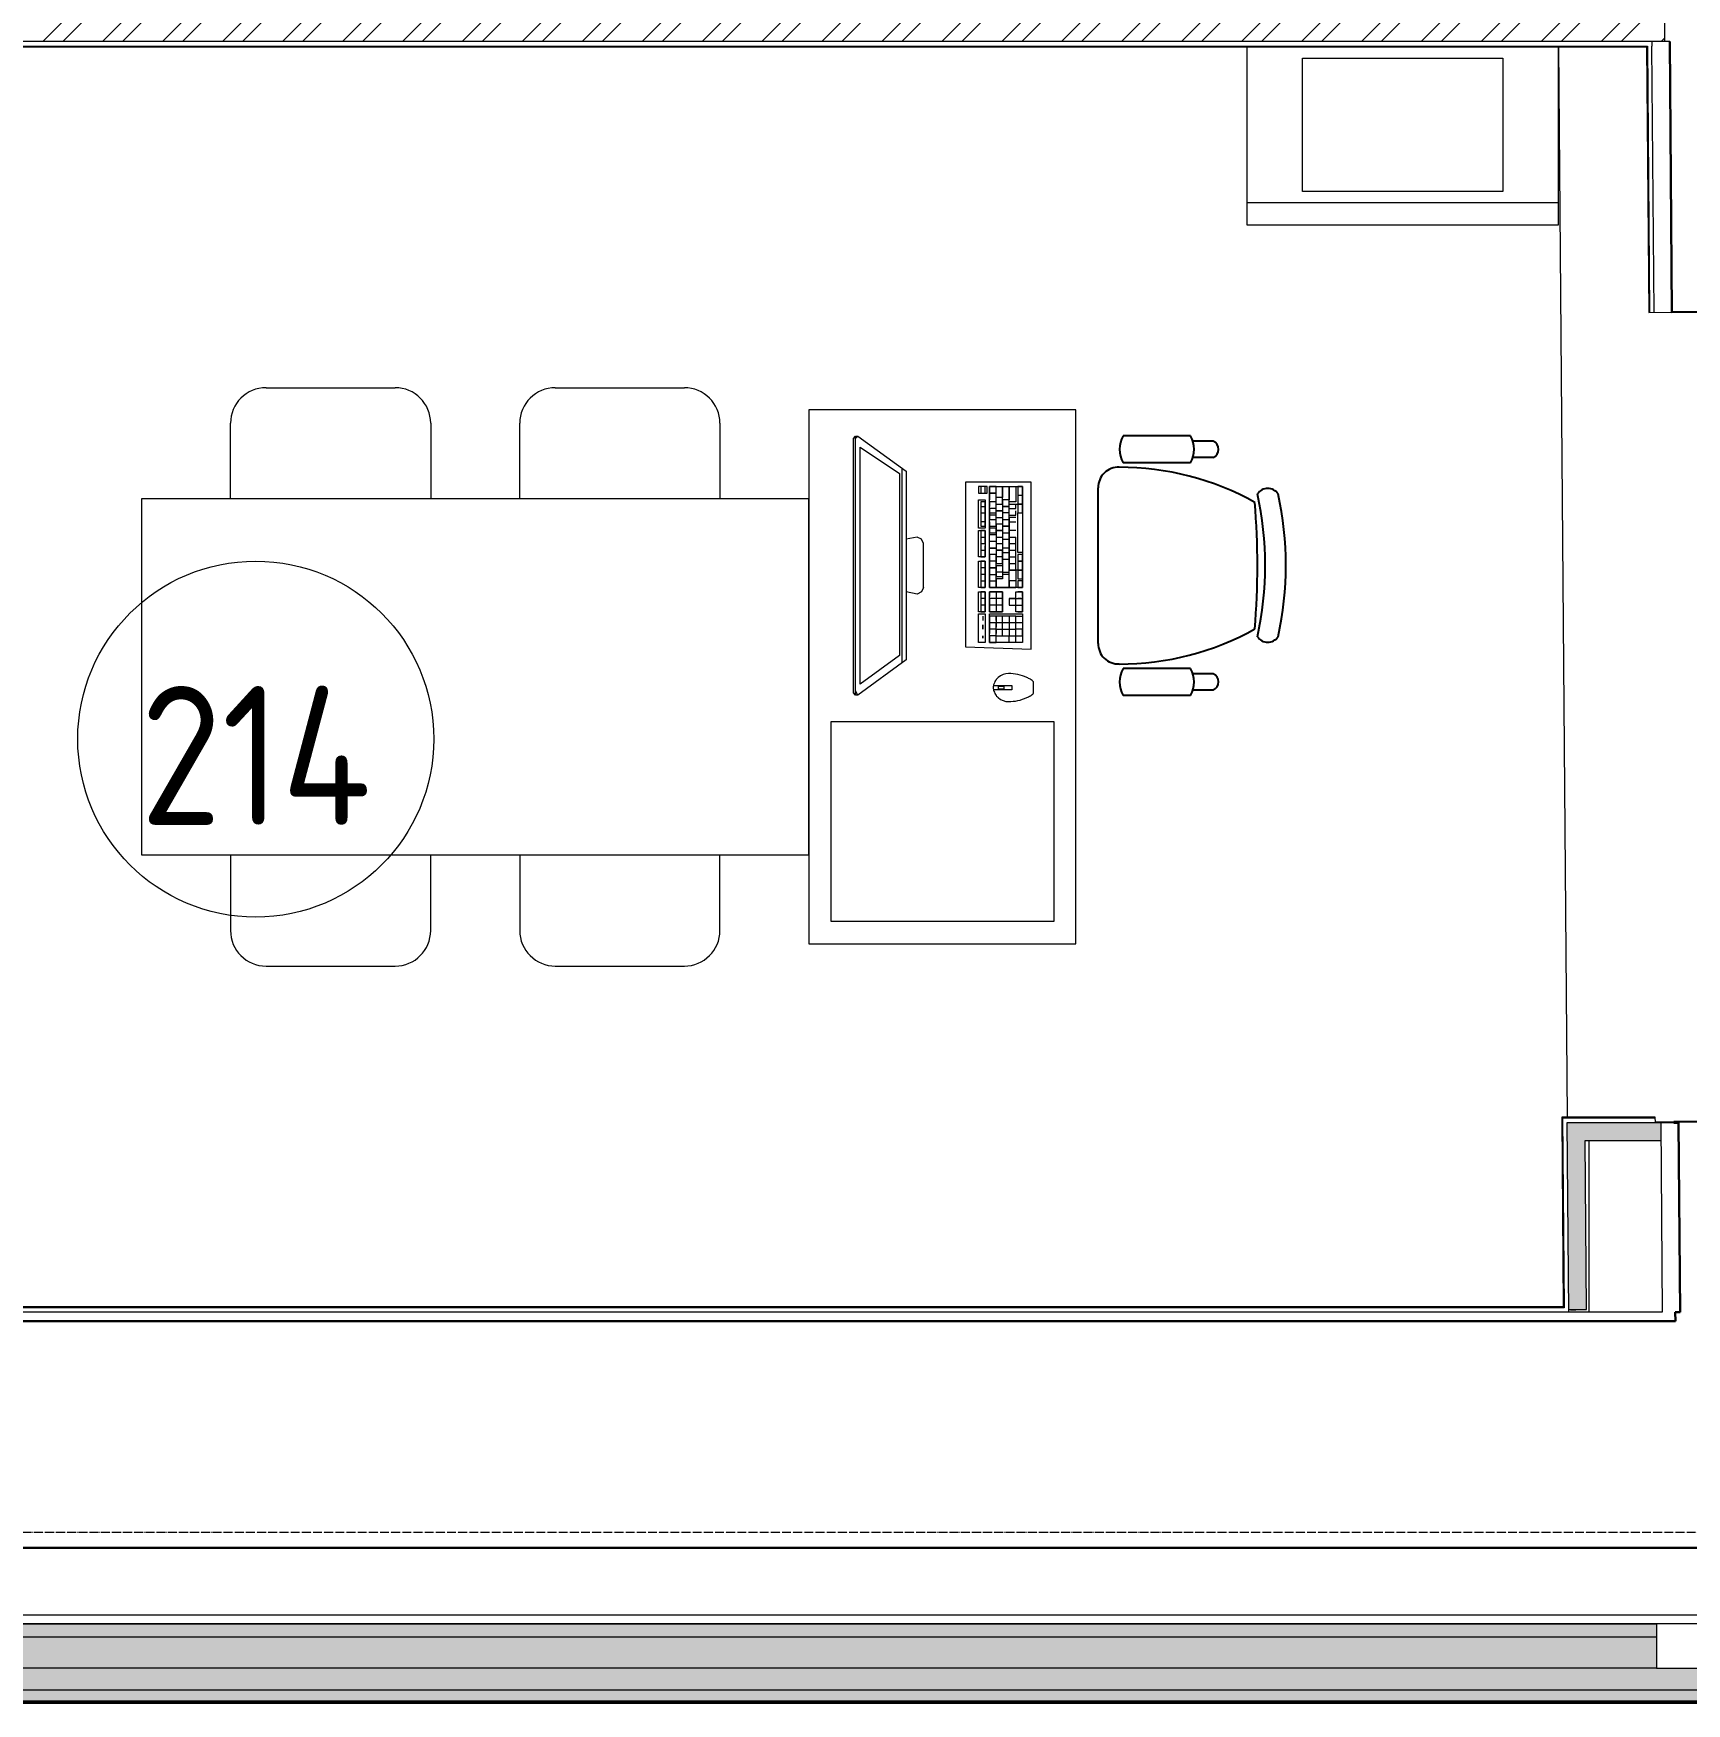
# Model space of a CAD drawing. Header units: millimetres. Extents: x -42533 to 645315, y 3457 to 82611.
# Drawn here: x 201744 to 205460, y 39405 to 43159 of the extents above; entities that cross this region are included whole.
import ezdxf

# ---------------------------------------------------------------- set-up
doc = ezdxf.new("R2010")
doc.units = ezdxf.units.MM
doc.linetypes.add('ADSK_Линия сетки', pattern=[25, 20, -2.5, 0, -2.5])
for name, color, linetype, lineweight in [('Аннотация', 7, 'Continuous', 18), ('Ограждение', 7, 'Continuous', 9), ('Оси', 253, 'Continuous', 9), ('Перекрытие', 7, 'Continuous', 18), ('Стены внутренние', 7, 'Continuous', 18), ('Стены наружные', 7, 'Continuous', 18), ('Стены несущие', 7, 'Continuous', 30), ('Стены отделка', 7, 'Continuous', 30), ('Стены штриховка', 7, 'Continuous', 9), ('ТХ', 5, 'Continuous', 0), ('ШТРИХОВКА', 252, 'Continuous', 15)]:
    doc.layers.add(name, color=color, linetype=linetype, lineweight=lineweight)
doc.layers.add('Линии', color=7, linetype='Continuous', lineweight=9, true_color=0x00a600)
doc.layers.add('ЭОМ_Лотки рабочие', color=5, linetype='Continuous')
doc.styles.add('GOST Common', font='GOST_Common.ttf', dxfattribs={"width": 0.9, "height": 350})

# ---------------------------------------------------------------- blocks, each defined once
blk = doc.blocks.new('Тх 2 этаж')
at = {"color": 252, "linetype": 'Continuous', "true_color": 0x939598}
for p, q in [((60380.6, 8772.3), (60229.4, 8772.3)), ((60380.6, 8772.3), (60229.4, 8772.3)), ((60432, 8760.3), (60386.4, 8760.3)), ((60432, 8760.3), (60386.4, 8760.3)), ((60380.6, 8712.1), (60229.4, 8712.1)), ((60380.6, 8712.1), (60229.4, 8712.1)), ((60432, 8723.6), (60386.2, 8723.6)), ((60432, 8723.6), (60386.2, 8723.6)), ((60173.2, 8305.7), (60173.2, 8655.8)), ((60173.2, 8305.7), (60173.2, 8655.8)), ((60380.6, 8249.4), (60229.4, 8249.4)), ((60380.6, 8249.4), (60229.4, 8249.4)), ((60432, 8237.9), (60386.2, 8237.9)), ((60432, 8237.9), (60386.2, 8237.9)), ((60380.6, 8189.1), (60229.4, 8189.1)), ((60380.6, 8189.1), (60229.4, 8189.1)), ((60432, 8201.2), (60386.4, 8201.2)), ((60432, 8201.2), (60386.4, 8201.2))]:
    blk.add_line(p, q, dxfattribs=at)
for centre, radius, start, end in [((60279.5, 8742.2), 58.4, 148.9512, 211.049), ((60279.5, 8742.2), 58.4, 148.9512, 211.049), ((60330.6, 8742.2), 58.4, 328.9512, 31.049), ((60330.6, 8742.2), 58.4, 328.9512, 31.049), ((60423.5, 8742), 20.2, 294.6646, 65.1045), ((60423.5, 8742), 20.2, 294.6646, 65.1045), ((60218.6, 8656.4), 45.4, 87.8134, 180.7481), ((60218.6, 8656.4), 45.4, 87.8134, 180.7481), ((60221.7, 8077.3), 624.5, 60.8941, 90.122), ((60221.7, 8077.3), 624.5, 60.8941, 90.122), ((60554.3, 8626.1), 28.1, 34.2904, 145.7099), ((60554.3, 8626.1), 28.1, 34.2904, 145.7099), ((59801, 8481.5), 747.5, 347.6022, 12.398), ((59801, 8481.5), 747.5, 347.6022, 12.398), ((59847.5, 8481.5), 747.5, 347.6022, 12.398), ((59847.5, 8481.5), 747.5, 347.6022, 12.398), ((58769.2, 8481.4), 1761.9, 355.3454, 4.6062), ((58769.2, 8481.4), 1761.9, 355.3454, 4.6062), ((60221.7, 8884.1), 624.5, 269.8785, 299.0932), ((60221.7, 8884.1), 624.5, 269.8785, 299.0932), ((60218.6, 8305.1), 45.4, 179.2521, 272.1865), ((60218.6, 8305.1), 45.4, 179.2521, 272.1865), ((60554.3, 8336.8), 28.1, 214.2917, 325.7085), ((60554.3, 8336.8), 28.1, 214.2917, 325.7085), ((60279.5, 8219.2), 58.4, 148.9512, 211.049), ((60279.5, 8219.2), 58.4, 148.9512, 211.049), ((60330.6, 8219.2), 58.4, 328.9512, 31.049), ((60330.6, 8219.2), 58.4, 328.9512, 31.049), ((60423.4, 8219.5), 20.2, 294.6646, 65.1045), ((60423.4, 8219.5), 20.2, 294.6646, 65.1045)]:
    blk.add_arc(centre, radius, start, end, dxfattribs=at)
at = {"layer": 'ТХ', "color": 252, "true_color": 0x939598}
blk.add_line((60507.5, 9296.5), (61207.5, 9296.5), dxfattribs=at)
at = {"layer": 'ТХ', "color": 252, "linetype": 'Continuous', "ltscale": 100, "true_color": 0x939598}
for p, q in [((59766.2, 8544.8), (59741.5, 8539.9)), ((59766.2, 8544.8), (59741.5, 8539.9)), ((59776.1, 8539.9), (59766.2, 8544.8)), ((59776.1, 8539.9), (59766.2, 8544.8)), ((59776.1, 8539.9), (59766.2, 8544.8)), ((59776.1, 8539.9), (59766.2, 8544.8)), ((59781, 8530.1), (59776.1, 8539.9)), ((59781, 8530.1), (59776.1, 8539.9)), ((59781, 8530.1), (59776.1, 8539.9)), ((59781, 8530.1), (59776.1, 8539.9)), ((59781, 8480.7), (59781, 8530.1)), ((59781, 8480.7), (59781, 8530.1)), ((59781, 8480.7), (59781, 8530.1)), ((59781, 8480.7), (59781, 8530.1)), ((59781, 8431.4), (59781, 8480.7)), ((59781, 8431.4), (59781, 8480.7)), ((59781, 8431.4), (59781, 8480.7)), ((59781, 8431.4), (59781, 8480.7)), ((59766.2, 8416.6), (59741.5, 8421.6)), ((59766.2, 8416.6), (59741.5, 8421.6)), ((59776.1, 8421.6), (59766.2, 8416.6)), ((59776.1, 8421.6), (59766.2, 8416.6)), ((59776.1, 8421.6), (59766.2, 8416.6)), ((59776.1, 8421.6), (59766.2, 8416.6)), ((59781, 8431.4), (59776.1, 8421.6)), ((59781, 8431.4), (59776.1, 8421.6)), ((59781, 8431.4), (59776.1, 8421.6)), ((59781, 8431.4), (59776.1, 8421.6)), ((60027.6, 8204.6), (60027.6, 8219.4)), ((60027.6, 8204.6), (60027.6, 8219.4)), ((60027.6, 8193.9), (60027.6, 8204.6)), ((60027.6, 8193.9), (60027.6, 8204.6))]:
    blk.add_line(p, q, dxfattribs=at)
at = {"layer": 'ТХ', "color": 252, "true_color": 0x939598}
for points in [[(60507.5, 9246.5), (61207.5, 9246.5), (61207.5, 9646.5), (60507.5, 9646.5)], [(60632.5, 9621.5), (61082.5, 9621.5), (61082.5, 9321.5), (60632.5, 9321.5)], [(59523.2, 8830.7), (59523.2, 7630.7), (60123.2, 7630.7), (60123.2, 8830.7)], [(59523.2, 8830.7), (59523.2, 7630.7), (60123.2, 7630.7), (60123.2, 8830.7)], [(59523.2, 8630.7), (58023.2, 8630.7), (58023.2, 7830.7), (59523.2, 7830.7)], [(59523.2, 8630.7), (58023.2, 8630.7), (58023.2, 7830.7), (59523.2, 7830.7)], [(59948.6, 8204), (59961.6, 8204), (59961.6, 8209.3), (59948.6, 8209.3)], [(59948.6, 8204), (59961.6, 8204), (59961.6, 8209.3), (59948.6, 8209.3)], [(60073.2, 8130.7), (60073.2, 7680.7), (59573.2, 7680.7), (59573.2, 8130.7)], [(60073.2, 8130.7), (60073.2, 7680.7), (59573.2, 7680.7), (59573.2, 8130.7)]]:
    blk.add_lwpolyline(points, close=True, dxfattribs=at)
for points in [[(58303.2, 8880.7), (58593.2, 8880.7)], [(58303.2, 8880.7), (58593.2, 8880.7)], [(58953.2, 8880.7), (59243.2, 8880.7)], [(58953.2, 8880.7), (59243.2, 8880.7)], [(58223.2, 8630.7), (58223.2, 8800.7)], [(58223.2, 8630.7), (58223.2, 8800.7)], [(58673.2, 8800.7), (58673.2, 8630.7)], [(58673.2, 8800.7), (58673.2, 8630.7)], [(58873.2, 8630.7), (58873.2, 8800.7)], [(58873.2, 8630.7), (58873.2, 8800.7)], [(59323.2, 8800.7), (59323.2, 8630.7)], [(59323.2, 8800.7), (59323.2, 8630.7)], [(59938, 8211.6), (59979.2, 8211.6), (59979.2, 8201.7), (59938, 8201.7)], [(59938, 8211.6), (59979.2, 8211.6), (59979.2, 8201.7), (59938, 8201.7)], [(58223.2, 7830.7), (58223.2, 7660.7)], [(58223.2, 7830.7), (58223.2, 7660.7)], [(58673.2, 7660.7), (58673.2, 7830.7)], [(58673.2, 7660.7), (58673.2, 7830.7)], [(58873.2, 7830.7), (58873.2, 7660.7)], [(58873.2, 7830.7), (58873.2, 7660.7)], [(59323.2, 7660.7), (59323.2, 7830.7)], [(59323.2, 7660.7), (59323.2, 7830.7)], [(58303.2, 7580.7), (58593.2, 7580.7)], [(58303.2, 7580.7), (58593.2, 7580.7)], [(58953.2, 7580.7), (59243.2, 7580.7)], [(58953.2, 7580.7), (59243.2, 7580.7)]]:
    blk.add_lwpolyline(points, dxfattribs=at)
at = {"layer": 'ТХ', "color": 252, "linetype": 'Continuous', "ltscale": 100, "true_color": 0x939598}
for points in [[(59741.5, 8682.9), (59741.5, 8480.7), (59741.5, 8283.5), (59741.5, 8273.6), (59741.5, 8268.7), (59633, 8189.8), (59628.1, 8189.8), (59623.2, 8194.7), (59623.2, 8480.7), (59623.2, 8766.8), (59628.1, 8771.7), (59633, 8771.7), (59741.5, 8692.8)], [(59741.5, 8682.9), (59741.5, 8480.7), (59741.5, 8283.5), (59741.5, 8273.6), (59741.5, 8268.7), (59633, 8189.8), (59628.1, 8189.8), (59623.2, 8194.7), (59623.2, 8480.7), (59623.2, 8766.8), (59628.1, 8771.7), (59633, 8771.7), (59741.5, 8692.8)], [(59638, 8480.7), (59638, 8747), (59726.7, 8687.9), (59726.7, 8480.7), (59726.7, 8278.5), (59638, 8214.4)], [(59638, 8480.7), (59638, 8747), (59726.7, 8687.9), (59726.7, 8480.7), (59726.7, 8278.5), (59638, 8214.4)], [(59973.3, 8569.5), (59958.5, 8569.5)], [(59973.3, 8569.5), (59958.5, 8569.5)], [(59943.7, 8520.2), (59928.9, 8520.2)], [(59943.7, 8520.2), (59928.9, 8520.2)], [(59943.7, 8475.8), (59928.9, 8475.8)], [(59943.7, 8475.8), (59928.9, 8475.8)]]:
    blk.add_lwpolyline(points, close=True, dxfattribs=at)
for points in [[(59628.1, 8189.8), (59628.1, 8199.6), (59628.1, 8480.7), (59628.1, 8761.8), (59628.1, 8771.7)], [(59633, 8189.8), (59628.1, 8199.6), (59628.1, 8480.7), (59628.1, 8766.8), (59633, 8771.7)], [(59628.1, 8189.8), (59628.1, 8199.6), (59628.1, 8480.7), (59628.1, 8761.8), (59628.1, 8771.7)], [(59633, 8189.8), (59628.1, 8199.6), (59628.1, 8480.7), (59628.1, 8766.8), (59633, 8771.7)], [(59731.7, 8697.7), (59731.7, 8480.7), (59731.7, 8263.8)], [(59731.7, 8697.7), (59731.7, 8480.7), (59731.7, 8263.8)], [(60022.6, 8668.1), (59874.7, 8668.1)], [(59874.7, 8668.1), (59874.7, 8298.3), (60022.6, 8293.3)], [(60022.6, 8668.1), (59874.7, 8668.1)], [(59874.7, 8668.1), (59874.7, 8298.3), (60022.6, 8293.3)], [(59904.3, 8658.3), (59904.3, 8643.5)], [(59924, 8658.3), (59904.3, 8658.3)], [(59904.3, 8658.3), (59904.3, 8643.5)], [(59924, 8658.3), (59904.3, 8658.3)], [(59904.3, 8643.5), (59924, 8643.5)], [(59904.3, 8643.5), (59924, 8643.5)], [(59909.2, 8658.3), (59909.2, 8643.5)], [(59919.1, 8658.3), (59909.2, 8658.3)], [(59909.2, 8658.3), (59909.2, 8643.5)], [(59919.1, 8658.3), (59909.2, 8658.3)], [(59909.2, 8643.5), (59919.1, 8643.5)], [(59909.2, 8643.5), (59919.1, 8643.5)], [(59919.1, 8643.5), (59919.1, 8658.3)], [(59919.1, 8643.5), (59919.1, 8658.3)], [(59924, 8643.5), (59924, 8658.3)], [(59924, 8643.5), (59924, 8658.3)], [(59928.9, 8658.3), (60002.9, 8658.3)], [(59928.9, 8431.4), (59928.9, 8658.3)], [(59928.9, 8658.3), (59928.9, 8628.7)], [(59943.7, 8658.3), (59928.9, 8658.3)], [(59928.9, 8658.3), (60002.9, 8658.3)], [(59928.9, 8431.4), (59928.9, 8658.3)], [(59928.9, 8658.3), (59928.9, 8628.7)], [(59943.7, 8658.3), (59928.9, 8658.3)], [(59943.7, 8643.5), (59928.9, 8643.5)], [(59928.9, 8643.5), (59943.7, 8643.5)], [(59943.7, 8643.5), (59928.9, 8643.5)], [(59928.9, 8643.5), (59943.7, 8643.5)], [(59943.7, 8574.4), (59943.7, 8658.3)], [(59943.7, 8633.6), (59943.7, 8658.3), (59958.5, 8658.3), (59973.3, 8658.3)], [(59943.7, 8574.4), (59943.7, 8658.3)], [(59943.7, 8633.6), (59943.7, 8658.3), (59958.5, 8658.3), (59973.3, 8658.3)], [(59958.5, 8658.3), (59958.5, 8633.6)], [(59958.5, 8628.7), (59958.5, 8658.3)], [(59958.5, 8658.3), (59958.5, 8633.6)], [(59958.5, 8628.7), (59958.5, 8658.3)], [(59973.3, 8658.3), (59973.3, 8628.7)], [(59973.3, 8623.8), (59973.3, 8658.3)], [(59973.3, 8658.3), (59988.1, 8658.3)], [(59973.3, 8658.3), (59973.3, 8628.7)], [(59973.3, 8623.8), (59973.3, 8658.3)], [(59973.3, 8658.3), (59988.1, 8658.3)], [(59988.1, 8658.3), (59988.1, 8623.8)], [(59988.1, 8658.3), (59988.1, 8623.8)], [(59993, 8658.3), (59993, 8599.1)], [(60002.9, 8658.3), (59993, 8658.3)], [(59993, 8658.3), (59993, 8599.1)], [(60002.9, 8658.3), (59993, 8658.3)], [(60002.9, 8638.5), (59993, 8638.5)], [(60002.9, 8638.5), (59993, 8638.5)], [(60002.9, 8658.3), (60002.9, 8431.4)], [(60002.9, 8618.8), (60002.9, 8658.3)], [(60002.9, 8658.3), (60002.9, 8431.4)], [(60002.9, 8618.8), (60002.9, 8658.3)], [(60022.6, 8293.3), (60022.6, 8668.1)], [(60022.6, 8293.3), (60022.6, 8668.1)], [(59904.3, 8564.6), (59904.3, 8628.7)], [(59904.3, 8628.7), (59919.1, 8628.7)], [(59904.3, 8564.6), (59904.3, 8628.7)], [(59904.3, 8628.7), (59919.1, 8628.7)], [(59909.2, 8623.8), (59909.2, 8569.5)], [(59919.1, 8623.8), (59909.2, 8623.8)], [(59909.2, 8623.8), (59909.2, 8569.5)], [(59919.1, 8623.8), (59909.2, 8623.8)], [(59909.2, 8613.9), (59919.1, 8613.9)], [(59909.2, 8613.9), (59919.1, 8613.9)], [(59909.2, 8599.1), (59919.1, 8599.1)], [(59909.2, 8599.1), (59919.1, 8599.1)], [(59919.1, 8628.7), (59919.1, 8564.6)], [(59919.1, 8628.7), (59919.1, 8564.6)], [(59919.1, 8569.5), (59919.1, 8623.8)], [(59919.1, 8569.5), (59919.1, 8623.8)], [(59928.9, 8623.8), (59928.9, 8613.9)], [(59943.7, 8623.8), (59928.9, 8623.8)], [(59928.9, 8623.8), (59928.9, 8613.9)], [(59943.7, 8623.8), (59928.9, 8623.8)], [(59928.9, 8609), (59928.9, 8584.3)], [(59943.7, 8609), (59928.9, 8609)], [(59928.9, 8609), (59928.9, 8584.3)], [(59943.7, 8609), (59928.9, 8609)], [(59928.9, 8599.1), (59943.7, 8599.1)], [(59928.9, 8599.1), (59943.7, 8599.1)], [(59958.5, 8633.6), (59943.7, 8633.6)], [(59958.5, 8633.6), (59943.7, 8633.6)], [(59958.5, 8633.6), (59943.7, 8633.6)], [(59958.5, 8633.6), (59943.7, 8633.6)], [(59943.7, 8618.8), (59958.5, 8618.8)], [(59943.7, 8618.8), (59958.5, 8618.8)], [(59943.7, 8604), (59958.5, 8604)], [(59958.5, 8604), (59943.7, 8604)], [(59943.7, 8604), (59958.5, 8604)], [(59958.5, 8604), (59943.7, 8604)], [(59958.5, 8618.8), (59958.5, 8633.6)], [(59958.5, 8618.8), (59958.5, 8633.6)], [(59958.5, 8628.7), (59958.5, 8604)], [(59973.3, 8628.7), (59958.5, 8628.7)], [(59973.3, 8628.7), (59958.5, 8628.7)], [(59958.5, 8628.7), (59958.5, 8604)], [(59973.3, 8628.7), (59958.5, 8628.7)], [(59973.3, 8628.7), (59958.5, 8628.7)], [(59958.5, 8613.9), (59958.5, 8510.3)], [(59973.3, 8613.9), (59958.5, 8613.9)], [(59958.5, 8613.9), (59973.3, 8613.9)], [(59958.5, 8613.9), (59958.5, 8510.3)], [(59973.3, 8613.9), (59958.5, 8613.9)], [(59958.5, 8613.9), (59973.3, 8613.9)], [(59973.3, 8599.1), (59958.5, 8599.1)], [(59973.3, 8599.1), (59958.5, 8599.1)], [(59973.3, 8594.2), (59973.3, 8628.7)], [(59973.3, 8594.2), (59973.3, 8628.7)], [(59988.1, 8623.8), (59973.3, 8623.8)], [(59988.1, 8623.8), (59973.3, 8623.8)], [(59973.3, 8618.8), (60002.9, 8618.8)], [(59973.3, 8618.8), (60002.9, 8618.8)], [(59973.3, 8609), (59988.1, 8609)], [(59973.3, 8609), (59988.1, 8609)], [(59973.3, 8584.3), (59973.3, 8599.1)], [(59973.3, 8584.3), (59973.3, 8599.1)], [(59988.1, 8609), (59988.1, 8618.8)], [(59988.1, 8609), (59988.1, 8618.8)], [(59988.1, 8594.2), (59988.1, 8604)], [(59988.1, 8594.2), (59988.1, 8604)], [(60002.9, 8618.8), (59993, 8618.8)], [(60002.9, 8618.8), (59993, 8618.8)], [(59993, 8599.1), (60002.9, 8599.1)], [(59993, 8599.1), (60002.9, 8599.1)], [(59993, 8510.3), (59993, 8599.1)], [(59993, 8599.1), (60002.9, 8599.1)], [(59993, 8599.1), (60002.9, 8599.1)], [(59993, 8510.3), (59993, 8599.1)], [(60002.9, 8599.1), (60002.9, 8618.8)], [(60002.9, 8599.1), (60002.9, 8618.8)], [(60002.9, 8599.1), (60002.9, 8510.3)], [(60002.9, 8599.1), (60002.9, 8510.3)], [(59919.1, 8564.6), (59904.3, 8564.6)], [(59919.1, 8564.6), (59904.3, 8564.6)], [(59904.3, 8559.6), (59919.1, 8559.6)], [(59904.3, 8500.5), (59904.3, 8559.6)], [(59904.3, 8559.6), (59919.1, 8559.6)], [(59904.3, 8500.5), (59904.3, 8559.6)], [(59919.1, 8579.4), (59909.2, 8579.4)], [(59919.1, 8579.4), (59909.2, 8579.4)], [(59909.2, 8569.5), (59919.1, 8569.5)], [(59909.2, 8569.5), (59919.1, 8569.5)], [(59909.2, 8530.1), (59919.1, 8530.1), (59919.1, 8559.6)], [(59909.2, 8559.6), (59909.2, 8530.1)], [(59919.1, 8559.6), (59909.2, 8559.6)], [(59909.2, 8530.1), (59919.1, 8530.1), (59919.1, 8559.6)], [(59909.2, 8559.6), (59909.2, 8530.1)], [(59919.1, 8559.6), (59909.2, 8559.6)], [(59919.1, 8559.6), (59919.1, 8500.5)], [(59919.1, 8559.6), (59919.1, 8500.5)], [(59943.7, 8594.2), (59928.9, 8594.2)], [(59943.7, 8594.2), (59928.9, 8594.2)], [(59928.9, 8584.3), (59943.7, 8584.3)], [(59928.9, 8584.3), (59943.7, 8584.3)], [(59928.9, 8579.4), (59928.9, 8554.7)], [(59928.9, 8579.4), (59928.9, 8554.7)], [(59928.9, 8569.5), (59943.7, 8569.5)], [(59928.9, 8569.5), (59943.7, 8569.5)], [(59943.7, 8564.6), (59928.9, 8564.6)], [(59943.7, 8564.6), (59928.9, 8564.6)], [(59943.7, 8589.2), (59958.5, 8589.2)], [(59943.7, 8589.2), (59958.5, 8589.2)], [(59943.7, 8569.5), (59943.7, 8579.4)], [(59943.7, 8569.5), (59943.7, 8579.4)], [(59943.7, 8574.4), (59958.5, 8574.4)], [(59943.7, 8574.4), (59943.7, 8505.4)], [(59943.7, 8574.4), (59958.5, 8574.4)], [(59943.7, 8574.4), (59943.7, 8505.4)], [(59943.7, 8554.7), (59943.7, 8564.6)], [(59943.7, 8554.7), (59943.7, 8564.6)], [(59958.5, 8559.6), (59943.7, 8559.6)], [(59943.7, 8559.6), (59958.5, 8559.6)], [(59958.5, 8559.6), (59943.7, 8559.6)], [(59943.7, 8559.6), (59958.5, 8559.6)], [(59958.5, 8584.3), (59973.3, 8584.3)], [(59958.5, 8584.3), (59973.3, 8584.3)], [(59973.3, 8594.2), (59988.1, 8594.2)], [(59973.3, 8594.2), (59988.1, 8594.2)], [(59973.3, 8589.2), (59973.3, 8470.9)], [(59988.1, 8589.2), (59973.3, 8589.2)], [(59973.3, 8589.2), (59973.3, 8470.9)], [(59988.1, 8589.2), (59973.3, 8589.2)], [(59973.3, 8475.8), (59973.3, 8584.3)], [(59973.3, 8475.8), (59973.3, 8584.3)], [(59973.3, 8579.4), (59988.1, 8579.4)], [(59973.3, 8579.4), (59988.1, 8579.4)], [(59988.1, 8559.6), (59973.3, 8559.6)], [(59988.1, 8559.6), (59973.3, 8559.6)], [(59909.2, 8544.8), (59919.1, 8544.8)], [(59909.2, 8544.8), (59919.1, 8544.8)], [(59909.2, 8530.1), (59909.2, 8500.5)], [(59909.2, 8530.1), (59909.2, 8500.5)], [(59919.1, 8500.5), (59919.1, 8525.1)], [(59919.1, 8500.5), (59919.1, 8525.1)], [(59928.9, 8554.7), (59943.7, 8554.7)], [(59928.9, 8554.7), (59943.7, 8554.7)], [(59943.7, 8549.8), (59928.9, 8549.8)], [(59943.7, 8549.8), (59928.9, 8549.8)], [(59943.7, 8535), (59928.9, 8535)], [(59943.7, 8535), (59928.9, 8535)], [(59943.7, 8544.8), (59958.5, 8544.8)], [(59943.7, 8544.8), (59958.5, 8544.8)], [(59943.7, 8530.1), (59943.7, 8515.3)], [(59943.7, 8530.1), (59958.5, 8530.1)], [(59943.7, 8530.1), (59943.7, 8515.3)], [(59943.7, 8530.1), (59958.5, 8530.1)], [(59958.5, 8554.7), (59973.3, 8554.7)], [(59958.5, 8554.7), (59973.3, 8554.7)], [(59958.5, 8539.9), (59973.3, 8539.9)], [(59958.5, 8539.9), (59973.3, 8539.9)], [(59973.3, 8544.8), (59988.1, 8544.8)], [(59973.3, 8544.8), (59988.1, 8544.8)], [(59973.3, 8530.1), (59988.1, 8530.1)], [(59973.3, 8530.1), (59988.1, 8530.1)], [(59988.1, 8500.5), (59988.1, 8544.8)], [(59988.1, 8500.5), (59988.1, 8544.8)], [(59919.1, 8500.5), (59904.3, 8500.5)], [(59919.1, 8500.5), (59904.3, 8500.5)], [(59904.3, 8490.6), (59919.1, 8490.6)], [(59904.3, 8431.4), (59904.3, 8490.6)], [(59904.3, 8490.6), (59919.1, 8490.6)], [(59904.3, 8431.4), (59904.3, 8490.6)], [(59909.2, 8515.3), (59919.1, 8515.3)], [(59909.2, 8515.3), (59919.1, 8515.3)], [(59909.2, 8500.5), (59919.1, 8500.5)], [(59909.2, 8500.5), (59919.1, 8500.5)], [(59909.2, 8490.6), (59909.2, 8461)], [(59919.1, 8490.6), (59909.2, 8490.6)], [(59909.2, 8490.6), (59909.2, 8461)], [(59919.1, 8490.6), (59909.2, 8490.6)], [(59919.1, 8475.8), (59919.1, 8490.6)], [(59919.1, 8490.6), (59919.1, 8431.4)], [(59919.1, 8475.8), (59919.1, 8490.6)], [(59919.1, 8490.6), (59919.1, 8431.4)], [(59928.9, 8505.4), (59928.9, 8490.6)], [(59943.7, 8505.4), (59928.9, 8505.4)], [(59928.9, 8505.4), (59928.9, 8490.6)], [(59943.7, 8505.4), (59928.9, 8505.4)], [(59943.7, 8490.6), (59928.9, 8490.6)], [(59928.9, 8490.6), (59928.9, 8475.8)], [(59943.7, 8490.6), (59928.9, 8490.6)], [(59928.9, 8490.6), (59928.9, 8475.8)], [(59943.7, 8515.3), (59958.5, 8515.3)], [(59943.7, 8515.3), (59943.7, 8485.7)], [(59958.5, 8515.3), (59943.7, 8515.3)], [(59943.7, 8515.3), (59958.5, 8515.3)], [(59943.7, 8515.3), (59943.7, 8485.7)], [(59958.5, 8515.3), (59943.7, 8515.3)], [(59943.7, 8461), (59943.7, 8505.4)], [(59943.7, 8461), (59943.7, 8505.4)], [(59958.5, 8500.5), (59943.7, 8500.5)], [(59958.5, 8500.5), (59943.7, 8500.5)], [(59943.7, 8485.7), (59958.5, 8485.7)], [(59943.7, 8485.7), (59958.5, 8485.7)], [(59973.3, 8520.2), (59958.5, 8520.2)], [(59973.3, 8520.2), (59958.5, 8520.2)], [(59958.5, 8485.7), (59958.5, 8515.3)], [(59958.5, 8485.7), (59958.5, 8515.3)], [(59958.5, 8510.3), (59973.3, 8510.3)], [(59958.5, 8510.3), (59958.5, 8490.6)], [(59958.5, 8510.3), (59973.3, 8510.3)], [(59958.5, 8510.3), (59958.5, 8490.6)], [(59958.5, 8495.5), (59973.3, 8495.5)], [(59958.5, 8495.5), (59973.3, 8495.5)], [(59958.5, 8490.6), (59958.5, 8456.1)], [(59958.5, 8490.6), (59958.5, 8456.1)], [(59973.3, 8515.3), (59973.3, 8500.5)], [(59973.3, 8515.3), (59988.1, 8515.3)], [(59973.3, 8515.3), (59973.3, 8500.5)], [(59973.3, 8515.3), (59988.1, 8515.3)], [(59973.3, 8500.5), (59988.1, 8500.5)], [(59973.3, 8500.5), (59988.1, 8500.5)], [(59973.3, 8485.7), (59988.1, 8485.7)], [(59973.3, 8485.7), (59988.1, 8485.7)], [(59988.1, 8470.9), (59988.1, 8500.5)], [(59988.1, 8470.9), (59988.1, 8500.5)], [(60002.9, 8510.3), (59993, 8510.3)], [(60002.9, 8510.3), (59993, 8510.3)], [(59993, 8505.4), (59993, 8470.9)], [(60002.9, 8505.4), (59993, 8505.4)], [(59993, 8505.4), (59993, 8470.9)], [(60002.9, 8505.4), (59993, 8505.4)], [(59993, 8490.6), (60002.9, 8490.6)], [(60002.9, 8490.6), (59993, 8490.6)], [(59993, 8490.6), (60002.9, 8490.6)], [(60002.9, 8490.6), (59993, 8490.6)], [(60002.9, 8470.9), (60002.9, 8505.4)], [(60002.9, 8470.9), (60002.9, 8505.4)], [(59919.1, 8475.8), (59909.2, 8475.8)], [(59919.1, 8475.8), (59909.2, 8475.8)], [(59919.1, 8461), (59909.2, 8461), (59909.2, 8431.4)], [(59919.1, 8461), (59909.2, 8461), (59909.2, 8431.4)], [(59909.2, 8446.2), (59919.1, 8446.2)], [(59909.2, 8446.2), (59919.1, 8446.2)], [(59919.1, 8461), (59919.1, 8475.8)], [(59919.1, 8461), (59919.1, 8475.8)], [(59919.1, 8431.4), (59919.1, 8461)], [(59919.1, 8431.4), (59919.1, 8461)], [(59928.9, 8475.8), (59928.9, 8461)], [(59928.9, 8475.8), (59928.9, 8461)], [(59928.9, 8461), (59943.7, 8461)], [(59928.9, 8461), (59928.9, 8431.4)], [(59928.9, 8461), (59943.7, 8461)], [(59928.9, 8461), (59928.9, 8431.4)], [(59928.9, 8446.2), (59943.7, 8446.2)], [(59928.9, 8446.2), (59943.7, 8446.2)], [(59943.7, 8480.7), (59943.7, 8456.1)], [(59943.7, 8480.7), (59958.5, 8480.7)], [(59943.7, 8480.7), (59943.7, 8456.1)], [(59943.7, 8480.7), (59958.5, 8480.7)], [(59958.5, 8465.9), (59943.7, 8465.9)], [(59958.5, 8465.9), (59943.7, 8465.9)], [(59973.3, 8461), (59958.5, 8461), (59958.5, 8451.1), (59943.7, 8451.1)], [(59943.7, 8446.2), (59943.7, 8461)], [(59973.3, 8461), (59958.5, 8461), (59958.5, 8451.1), (59943.7, 8451.1)], [(59943.7, 8446.2), (59943.7, 8461)], [(59943.7, 8456.1), (59958.5, 8456.1)], [(59943.7, 8456.1), (59958.5, 8456.1)], [(59943.7, 8451.1), (59943.7, 8431.4)], [(59943.7, 8451.1), (59943.7, 8431.4)], [(59943.7, 8431.4), (59943.7, 8446.2)], [(59943.7, 8431.4), (59943.7, 8446.2)], [(59958.5, 8465.9), (59973.3, 8465.9)], [(59958.5, 8465.9), (59973.3, 8465.9)], [(59973.3, 8465.9), (59973.3, 8475.8)], [(59973.3, 8465.9), (59973.3, 8475.8)], [(59973.3, 8446.2), (59973.3, 8470.9), (59988.1, 8470.9)], [(60002.9, 8470.9), (59973.3, 8470.9)], [(59973.3, 8446.2), (59973.3, 8470.9), (59988.1, 8470.9)], [(60002.9, 8470.9), (59973.3, 8470.9)], [(59973.3, 8431.4), (59973.3, 8461)], [(59973.3, 8431.4), (59973.3, 8461)], [(59973.3, 8446.2), (59973.3, 8431.4)], [(59988.1, 8446.2), (59973.3, 8446.2)], [(59988.1, 8446.2), (59973.3, 8446.2)], [(59973.3, 8446.2), (59973.3, 8431.4)], [(59988.1, 8446.2), (59973.3, 8446.2)], [(59988.1, 8446.2), (59973.3, 8446.2)], [(59988.1, 8470.9), (59988.1, 8431.4)], [(59988.1, 8470.9), (59988.1, 8431.4)], [(59993, 8470.9), (59993, 8451.1)], [(59993, 8470.9), (60002.9, 8470.9)], [(59993, 8470.9), (59993, 8451.1)], [(59993, 8470.9), (60002.9, 8470.9)], [(59993, 8451.1), (60002.9, 8451.1)], [(59993, 8451.1), (60002.9, 8451.1)], [(59993, 8446.2), (59993, 8431.4)], [(60002.9, 8446.2), (59993, 8446.2)], [(59993, 8446.2), (59993, 8431.4)], [(60002.9, 8446.2), (59993, 8446.2)], [(60002.9, 8451.1), (60002.9, 8470.9)], [(60002.9, 8451.1), (60002.9, 8470.9)], [(60002.9, 8431.4), (60002.9, 8446.2)], [(60002.9, 8431.4), (60002.9, 8446.2)], [(59909.2, 8431.4), (59919.1, 8431.4), (59904.3, 8431.4)], [(59909.2, 8431.4), (59919.1, 8431.4), (59904.3, 8431.4)], [(59904.3, 8377.2), (59904.3, 8421.6)], [(59904.3, 8421.6), (59919.1, 8421.6)], [(59904.3, 8377.2), (59904.3, 8421.6)], [(59904.3, 8421.6), (59919.1, 8421.6)], [(59919.1, 8421.6), (59909.2, 8421.6)], [(59909.2, 8421.6), (59909.2, 8377.2)], [(59919.1, 8421.6), (59909.2, 8421.6)], [(59909.2, 8421.6), (59909.2, 8377.2)], [(59919.1, 8377.2), (59919.1, 8421.6)], [(59919.1, 8421.6), (59919.1, 8377.2)], [(59919.1, 8377.2), (59919.1, 8421.6)], [(59919.1, 8421.6), (59919.1, 8377.2)], [(59928.9, 8431.4), (59943.7, 8431.4)], [(60002.9, 8431.4), (59928.9, 8431.4)], [(59928.9, 8431.4), (59943.7, 8431.4)], [(60002.9, 8431.4), (59928.9, 8431.4)], [(59943.7, 8421.6), (59928.9, 8421.6)], [(59928.9, 8421.6), (59958.5, 8421.6)], [(59928.9, 8421.6), (59928.9, 8411.7)], [(59928.9, 8377.2), (59928.9, 8421.6)], [(59943.7, 8421.6), (59928.9, 8421.6)], [(59928.9, 8421.6), (59958.5, 8421.6)], [(59928.9, 8421.6), (59928.9, 8411.7)], [(59928.9, 8377.2), (59928.9, 8421.6)], [(59943.7, 8431.4), (59973.3, 8431.4)], [(59943.7, 8431.4), (59973.3, 8431.4)], [(59943.7, 8421.6), (59943.7, 8377.2)], [(59958.5, 8421.6), (59943.7, 8421.6)], [(59943.7, 8421.6), (59943.7, 8377.2)], [(59958.5, 8421.6), (59943.7, 8421.6)], [(59958.5, 8377.2), (59958.5, 8421.6)], [(59958.5, 8421.6), (59958.5, 8377.2)], [(59958.5, 8377.2), (59958.5, 8421.6)], [(59958.5, 8421.6), (59958.5, 8377.2)], [(59973.3, 8431.4), (59988.1, 8431.4)], [(59973.3, 8431.4), (59988.1, 8431.4)], [(59988.1, 8421.6), (60002.9, 8421.6)], [(59988.1, 8377.2), (59988.1, 8421.6)], [(59988.1, 8421.6), (60002.9, 8421.6)], [(59988.1, 8377.2), (59988.1, 8421.6)], [(59993, 8431.4), (60002.9, 8431.4)], [(59993, 8431.4), (60002.9, 8431.4)], [(60002.9, 8421.6), (59993, 8421.6)], [(60002.9, 8421.6), (59993, 8421.6)], [(60002.9, 8411.7), (60002.9, 8421.6)], [(60002.9, 8421.6), (60002.9, 8377.2)], [(60002.9, 8411.7), (60002.9, 8421.6)], [(60002.9, 8421.6), (60002.9, 8377.2)], [(59919.1, 8377.2), (59904.3, 8377.2)], [(59919.1, 8377.2), (59904.3, 8377.2)], [(59904.3, 8308.1), (59904.3, 8372.2)], [(59904.3, 8372.2), (59919.1, 8372.2)], [(59904.3, 8308.1), (59904.3, 8372.2)], [(59904.3, 8372.2), (59919.1, 8372.2)], [(59919.1, 8406.8), (59909.2, 8406.8)], [(59919.1, 8406.8), (59909.2, 8406.8)], [(59919.1, 8392), (59909.2, 8392)], [(59919.1, 8392), (59909.2, 8392)], [(59909.2, 8377.2), (59919.1, 8377.2)], [(59909.2, 8377.2), (59919.1, 8377.2)], [(59919.1, 8372.2), (59919.1, 8308.1)], [(59919.1, 8372.2), (59919.1, 8308.1)], [(59928.9, 8406.8), (59928.9, 8392)], [(59958.5, 8406.8), (59928.9, 8406.8)], [(59928.9, 8406.8), (59928.9, 8392)], [(59958.5, 8406.8), (59928.9, 8406.8)], [(59928.9, 8392), (59928.9, 8377.2)], [(59943.7, 8392), (59928.9, 8392)], [(59928.9, 8392), (59928.9, 8377.2)], [(59943.7, 8392), (59928.9, 8392)], [(59958.5, 8377.2), (59928.9, 8377.2)], [(59928.9, 8377.2), (59943.7, 8377.2)], [(59958.5, 8377.2), (59928.9, 8377.2)], [(59928.9, 8377.2), (59943.7, 8377.2)], [(59928.9, 8308.1), (59928.9, 8372.2)], [(59928.9, 8372.2), (60002.9, 8372.2)], [(59928.9, 8308.1), (59928.9, 8372.2)], [(59928.9, 8372.2), (60002.9, 8372.2)], [(59958.5, 8392), (59943.7, 8392)], [(59958.5, 8392), (59943.7, 8392)], [(59943.7, 8377.2), (59958.5, 8377.2)], [(59943.7, 8377.2), (59958.5, 8377.2)], [(59973.3, 8406.8), (60002.9, 8406.8)], [(59988.1, 8406.8), (59973.3, 8406.8)], [(59973.3, 8406.8), (59973.3, 8392), (59988.1, 8392)], [(59973.3, 8406.8), (59973.3, 8392)], [(59973.3, 8406.8), (60002.9, 8406.8)], [(59988.1, 8406.8), (59973.3, 8406.8)], [(59973.3, 8406.8), (59973.3, 8392), (59988.1, 8392)], [(59973.3, 8406.8), (59973.3, 8392)], [(59973.3, 8392), (59988.1, 8392)], [(59973.3, 8392), (59988.1, 8392)], [(59988.1, 8392), (60002.9, 8392)], [(59988.1, 8377.2), (59988.1, 8392)], [(59988.1, 8392), (60002.9, 8392)], [(59988.1, 8377.2), (59988.1, 8392)], [(60002.9, 8377.2), (59988.1, 8377.2)], [(60002.9, 8377.2), (59988.1, 8377.2)], [(60002.9, 8406.8), (59993, 8406.8)], [(60002.9, 8406.8), (59993, 8406.8)], [(59993, 8377.2), (60002.9, 8377.2)], [(59993, 8377.2), (60002.9, 8377.2)], [(60002.9, 8377.2), (60002.9, 8406.8)], [(60002.9, 8377.2), (60002.9, 8406.8)], [(60002.9, 8372.2), (60002.9, 8308.1)], [(60002.9, 8372.2), (60002.9, 8308.1)], [(59914.1, 8367.3), (59914.1, 8357.5)], [(59914.1, 8367.3), (59914.1, 8357.5)], [(59914.1, 8367.3), (59914.1, 8357.5)], [(59914.1, 8367.3), (59914.1, 8357.5)], [(59914.1, 8337.7), (59914.1, 8347.6)], [(59914.1, 8347.6), (59914.1, 8337.7)], [(59914.1, 8337.7), (59914.1, 8347.6)], [(59914.1, 8347.6), (59914.1, 8337.7)], [(59928.9, 8367.3), (59928.9, 8327.9)], [(59943.7, 8367.3), (59928.9, 8367.3)], [(59928.9, 8367.3), (59928.9, 8327.9)], [(59943.7, 8367.3), (59928.9, 8367.3)], [(60002.9, 8352.5), (59928.9, 8352.5)], [(60002.9, 8352.5), (59928.9, 8352.5)], [(59943.7, 8337.7), (59928.9, 8337.7)], [(59943.7, 8337.7), (59928.9, 8337.7)], [(59943.7, 8357.5), (59943.7, 8367.3)], [(59943.7, 8367.3), (59943.7, 8342.7)], [(59988.1, 8367.3), (59943.7, 8367.3)], [(59943.7, 8357.5), (59943.7, 8367.3)], [(59943.7, 8367.3), (59943.7, 8342.7)], [(59988.1, 8367.3), (59943.7, 8367.3)], [(59943.7, 8308.1), (59943.7, 8352.5)], [(59943.7, 8308.1), (59943.7, 8352.5)], [(59943.7, 8337.7), (59988.1, 8337.7)], [(59943.7, 8337.7), (59943.7, 8327.9)], [(59943.7, 8337.7), (59988.1, 8337.7)], [(59943.7, 8337.7), (59943.7, 8327.9)], [(59958.5, 8337.7), (59958.5, 8367.3)], [(59958.5, 8337.7), (59958.5, 8367.3)], [(59958.5, 8322.9), (59958.5, 8337.7)], [(59958.5, 8322.9), (59958.5, 8337.7)], [(59973.3, 8367.3), (59973.3, 8352.5)], [(59973.3, 8367.3), (59973.3, 8352.5)], [(59973.3, 8352.5), (59973.3, 8322.9)], [(59973.3, 8352.5), (59973.3, 8322.9)], [(59988.1, 8342.7), (59988.1, 8367.3)], [(59988.1, 8337.7), (59988.1, 8367.3)], [(59988.1, 8367.3), (60002.9, 8367.3)], [(59988.1, 8342.7), (59988.1, 8367.3)], [(59988.1, 8337.7), (59988.1, 8367.3)], [(59988.1, 8367.3), (60002.9, 8367.3)], [(59988.1, 8308.1), (59988.1, 8337.7)], [(60002.9, 8337.7), (59988.1, 8337.7)], [(60002.9, 8337.7), (59988.1, 8337.7)], [(59988.1, 8308.1), (59988.1, 8337.7)], [(60002.9, 8337.7), (59988.1, 8337.7)], [(60002.9, 8337.7), (59988.1, 8337.7)], [(60002.9, 8367.3), (60002.9, 8342.7)], [(60002.9, 8367.3), (60002.9, 8342.7)], [(60002.9, 8322.9), (60002.9, 8337.7)], [(60002.9, 8322.9), (60002.9, 8337.7)], [(59919.1, 8308.1), (59904.3, 8308.1)], [(59919.1, 8308.1), (59904.3, 8308.1)], [(59914.1, 8318), (59914.1, 8322.9)], [(59914.1, 8322.9), (59914.1, 8318)], [(59914.1, 8318), (59914.1, 8322.9)], [(59914.1, 8322.9), (59914.1, 8318)], [(59928.9, 8322.9), (59928.9, 8308.1)], [(59943.7, 8322.9), (59928.9, 8322.9)], [(59928.9, 8322.9), (59928.9, 8308.1)], [(59943.7, 8322.9), (59928.9, 8322.9)], [(60002.9, 8308.1), (59928.9, 8308.1)], [(59928.9, 8308.1), (59943.7, 8308.1)], [(60002.9, 8308.1), (59928.9, 8308.1)], [(59928.9, 8308.1), (59943.7, 8308.1)], [(59943.7, 8322.9), (59988.1, 8322.9)], [(59943.7, 8322.9), (60002.9, 8322.9)], [(59943.7, 8308.1), (59943.7, 8322.9)], [(59943.7, 8322.9), (59988.1, 8322.9)], [(59943.7, 8322.9), (60002.9, 8322.9)], [(59943.7, 8308.1), (59943.7, 8322.9)], [(60002.9, 8308.1), (59943.7, 8308.1)], [(60002.9, 8308.1), (59943.7, 8308.1)], [(59973.3, 8308.1), (59973.3, 8322.9)], [(59973.3, 8308.1), (59973.3, 8322.9)], [(59988.1, 8322.9), (60002.9, 8322.9)], [(59988.1, 8322.9), (60002.9, 8322.9)], [(60002.9, 8322.9), (60002.9, 8308.1)], [(60002.9, 8322.9), (60002.9, 8308.1)]]:
    blk.add_lwpolyline(points, dxfattribs=at)
at = {"layer": 'ТХ', "color": 252, "true_color": 0x939598}
for centre, start, end in [((58303.2, 8800.7), 90, 180), ((58303.2, 8800.7), 90, 180), ((58593.2, 8800.7), 0, 90), ((58593.2, 8800.7), 0, 90), ((58953.2, 8800.7), 90, 180), ((58953.2, 8800.7), 90, 180), ((59243.2, 8800.7), 0, 90), ((59243.2, 8800.7), 0, 90), ((58303.2, 7660.7), 180, 270), ((58303.2, 7660.7), 180, 270), ((58593.2, 7660.7), 270, 0), ((58593.2, 7660.7), 270, 0), ((58953.2, 7660.7), 180, 270), ((58953.2, 7660.7), 180, 270), ((59243.2, 7660.7), 270, 0), ((59243.2, 7660.7), 270, 0)]:
    blk.add_arc(centre, 80, start, end, dxfattribs=at)
at = {"layer": 'ТХ', "color": 252, "linetype": 'Continuous', "ltscale": 100, "true_color": 0x939598}
for centre, radius, start, end in [((59968.7, 8206.3), 30.7, 144.2175, 153.4349), ((59968.7, 8206.3), 30.7, 144.2175, 153.4349), ((59952.3, 8218.1), 10.5, 135, 144.2175), ((59952.3, 8218.1), 10.5, 135, 144.2175), ((60017.4, 8153.1), 102.6, 132.0469, 135), ((60017.4, 8153.1), 102.6, 132.0469, 135), ((59971.9, 8203.4), 34.8, 90, 132.0469), ((59971.9, 8203.4), 34.8, 90, 132.0469), ((59971.9, 8140.6), 97.6, 65.2785, 90), ((59971.9, 8140.6), 97.6, 65.2785, 90), ((59893.3, 7969.7), 285.7, 63.4349, 65.2785), ((59893.3, 7969.7), 285.7, 63.4349, 65.2785), ((60015.9, 8215), 11.5, 54.2175, 63.4349), ((60015.9, 8215), 11.5, 54.2175, 63.4349), ((60001.3, 8194.7), 36.4, 45, 54.2175), ((60001.3, 8194.7), 36.4, 45, 54.2175), ((59961.2, 8206.7), 23.8, 160.8758, 180), ((59961.2, 8206.7), 23.8, 160.8758, 180), ((59961.2, 8206.7), 23.8, 180, 199.1242), ((59961.2, 8206.7), 23.8, 180, 199.1242), ((59983.3, 8199), 47.1, 153.4349, 160.8758), ((59983.3, 8199), 47.1, 153.4349, 160.8758), ((59983.3, 8214.3), 47.1, 199.1242, 206.5651), ((59983.3, 8214.3), 47.1, 199.1242, 206.5651), ((59968.7, 8207), 30.7, 206.5651, 215.7825), ((59968.7, 8207), 30.7, 206.5651, 215.7825), ((59952.3, 8195.2), 10.5, 215.7825, 225), ((59952.3, 8195.2), 10.5, 215.7825, 225), ((60017.4, 8260.2), 102.6, 225, 227.9531), ((60017.4, 8260.2), 102.6, 225, 227.9531), ((59971.9, 8209.9), 34.8, 227.9531, 270), ((59971.9, 8209.9), 34.8, 227.9531, 270), ((59971.9, 8272.8), 97.6, 270, 294.7215), ((59971.9, 8272.8), 97.6, 270, 294.7215), ((59893.3, 8443.6), 285.7, 294.7215, 296.5651), ((59893.3, 8443.6), 285.7, 294.7215, 296.5651), ((60015.9, 8198.3), 11.5, 296.5651, 305.7825), ((60015.9, 8198.3), 11.5, 296.5651, 305.7825), ((60001.3, 8218.6), 36.4, 305.7825, 315), ((60001.3, 8218.6), 36.4, 305.7825, 315), ((60026, 8219.4), 1.61, 0, 45), ((60026, 8219.4), 1.61, 0, 45), ((60026, 8193.9), 1.61, 315, 0), ((60026, 8193.9), 1.61, 315, 0)]:
    blk.add_arc(centre, radius, start, end, dxfattribs=at)
blk = doc.blocks.new('План 2 этажа')
h = blk.add_hatch()
h.set_pattern_fill('ANSI32', color=8, scale=10)
h.set_pattern_definition([(45, (686.36, 338.7), (-67.35192, 67.35192), []), (45, (731.26, 338.7), (-67.35192, 67.35192), [])])
h.paths.add_polyline_path([(55756.835, 12083.7), (49801.357, 12083.7), (49801.357, 11983.7), (55757.644, 11983.7)])
at = {"layer": 'Ограждение', "transparency": 33554432}
for points in [[(56647.471, 8248.532), (56466.425, 8427.128), (56238.58, 8427.128), (56238.58, 8328.128), (55738.58, 8328.128), (55738.58, 8427.128), (50102.884, 8427.128), (50164.133, 8366.342), (50202.345, 8366.342), (50202.345, 8328.419), (50282.841, 8248.532), (56616.918, 8248.532)], [(55738.58, 8427.128), (55738.58, 8428.128), (54261.428, 8427.128)], [(56616.918, 8248.331), (56647.471, 8248.532), (56642.434, 8252.5), (50278.843, 8252.5), (50283.044, 8248.331), (56371.782, 8248.331)]]:
    blk.add_hatch(color=8, dxfattribs=at).paths.add_polyline_path(points)
at = {"layer": 'Стены внутренние'}
for points in [[(55541.153, 9133.803), (55581.152, 9134.128), (55577.737, 9554.152), (55537.736, 9554.152), (55539.578, 9327.566)], [(55748.798, 9514.152), (55748.798, 9554.152), (55577.737, 9554.152), (55578.062, 9514.152)]]:
    blk.add_hatch(color=8, dxfattribs=at).paths.add_polyline_path(points)
at = {"layer": 'Линии', "color": 8}
blk.add_circle((52590.547, 10416.076), 400, dxfattribs=at)
at = {"layer": 'Ограждение', "color": 8}
for p, q in [((55738.58, 8427.128), (50102.884, 8427.128)), ((55738.58, 8427.128), (50102.884, 8427.128)), ((56642.247, 8253.714), (50277.619, 8253.714)), ((56643.472, 8252.5), (50278.843, 8252.5)), ((56643.801, 8252.173), (50279.172, 8252.173)), ((56644.146, 8251.831), (50279.517, 8251.831)), ((56645.909, 8250.082), (50281.279, 8250.082)), ((56646.188, 8249.805), (50281.558, 8249.805)), ((56646.382, 8249.612), (50281.752, 8249.612)), ((56646.512, 8249.484), (50281.881, 8249.484)), ((56647.471, 8248.532), (50282.841, 8248.532)), ((56647.674, 8248.331), (50283.044, 8248.331))]:
    blk.add_line(p, q, dxfattribs=at)
at = {"layer": 'Оси', "color": 8, "linetype": 'ADSK_Линия сетки'}
blk.add_line((-9428.371, 8633.7), (56691.21, 8633.7), dxfattribs=at)
at = {"layer": 'Перекрытие', "color": 8}
for p, q in [((55518.082, 11971.7), (55537.638, 9566.152)), ((55735.975, 9554.241), (55737.975, 9554.257)), ((55747.975, 9554.338), (55777.284, 9554.577)), ((55587.094, 9128.128), (55587.094, 9514.152))]:
    blk.add_line(p, q, dxfattribs=at)
at = {"layer": 'Стены внутренние', "color": 8}
blk.add_line((55557.305, 9132.901), (55545.305, 9132.901), dxfattribs=at)
at = {"layer": 'Стены наружные', "color": 8}
for p, q in [((50153.2, 8398.128), (55738.58, 8398.128)), ((55738.58, 8328.128), (50202.639, 8328.128)), ((56616.918, 8278.128), (50253.019, 8278.128))]:
    blk.add_line(p, q, dxfattribs=at)
at = {"layer": 'Стены несущие', "color": 8}
for p, q in [((55768.227, 11983.7), (55773.17, 11375.611)), ((55773.17, 11375.611), (56092.546, 11378.194)), ((56107.265, 9558.253), (55777.276, 9555.584)), ((55777.276, 9555.584), (55777.292, 9553.584)), ((55777.292, 9553.584), (55787.982, 9553.671)), ((55787.982, 9553.671), (55791.441, 9128.128)), ((55780.733, 9128.128), (55780.895, 9108.128)), ((55780.733, 9128.128), (55791.441, 9128.128)), ((55780.895, 9108.128), (49416.696, 9108.128)), ((49930.581, 8598.128), (56295.036, 8598.128))]:
    blk.add_line(p, q, dxfattribs=at)
at = {"layer": 'Стены отделка', "color": 8, "lineweight": 9}
for p, q in [((55757.644, 11983.7), (55689.352, 20426.85)), ((55768.227, 11983.7), (49801.357, 11983.7)), ((55728.225, 11983.7), (55728.307, 11973.7)), ((49833.357, 11971.7), (55716.323, 11971.7)), ((55716.323, 11971.7), (55721.172, 11375.19)), ((55721.172, 11375.19), (55773.17, 11375.611)), ((55525.654, 9564.152), (55529.101, 9140.128)), ((55735.878, 9566.152), (55527.638, 9566.152)), ((55541.199, 9128.128), (55537.736, 9554.152)), ((55537.736, 9554.152), (55748.798, 9554.152)), ((55735.967, 9555.25), (55735.878, 9566.152)), ((55777.276, 9555.584), (55735.967, 9555.25)), ((55747.976, 9554.152), (55751.44, 9128.128)), ((55748.798, 9514.152), (55748.798, 9554.152)), ((55787.982, 9553.671), (55787.965, 9555.671)), ((55581.152, 9134.128), (55578.062, 9514.152)), ((55578.062, 9514.152), (55748.798, 9514.152)), ((55751.44, 9128.128), (49801.357, 9128.128)), ((55529.101, 9140.128), (49833.357, 9140.128)), ((55541.153, 9133.803), (55581.152, 9134.128)), ((55780.895, 9108.128), (55780.895, 9128.128)), ((50081.724, 8448.128), (56446.254, 8448.128)), ((50101.876, 8428.128), (56466.255, 8428.128)), ((55738.58, 8428.128), (55738.58, 8328.128)), ((55738.58, 8328.128), (56238.58, 8328.128))]:
    blk.add_line(p, q, dxfattribs=at)
at = {"layer": 'Стены штриховка', "color": 8}
for p, q in [((49831.357, 11973.7), (55718.306, 11973.7)), ((55718.306, 11973.7), (55723.172, 11375.206)), ((55733.171, 11375.287), (55728.307, 11973.7)), ((55527.638, 9566.152), (55525.638, 9566.152)), ((55525.638, 9566.152), (55525.654, 9564.152)), ((55525.654, 9564.152), (55527.654, 9564.152)), ((55527.638, 9566.152), (55531.117, 9138.128)), ((55735.895, 9564.152), (55527.654, 9564.152)), ((55747.967, 9555.347), (55747.976, 9554.152)), ((55531.117, 9138.128), (49831.357, 9138.128))]:
    blk.add_line(p, q, dxfattribs=at)
at = {"layer": 'ЭОМ_Лотки рабочие'}
blk.add_blockref('Тх 2 этаж', (-5689.424, 2325.176), dxfattribs=at)
at = {"layer": 'Аннотация', "color": 8, "lineweight": 9, "insert": (52590.547, 10379.128), "char_height": 312.5, "width": 520.21112, "attachment_point": 5, "line_spacing_factor": 1.022766, "style": 'GOST Common'}
blk.add_mtext('214', dxfattribs=at)

msp = doc.modelspace()

# ---------------------------------------------------------------- block references
at = {"layer": 'ШТРИХОВКА'}
msp.add_blockref('План 2 этажа', (149653.4, 31156.8), dxfattribs=at)

doc.saveas('drawing.dxf')
